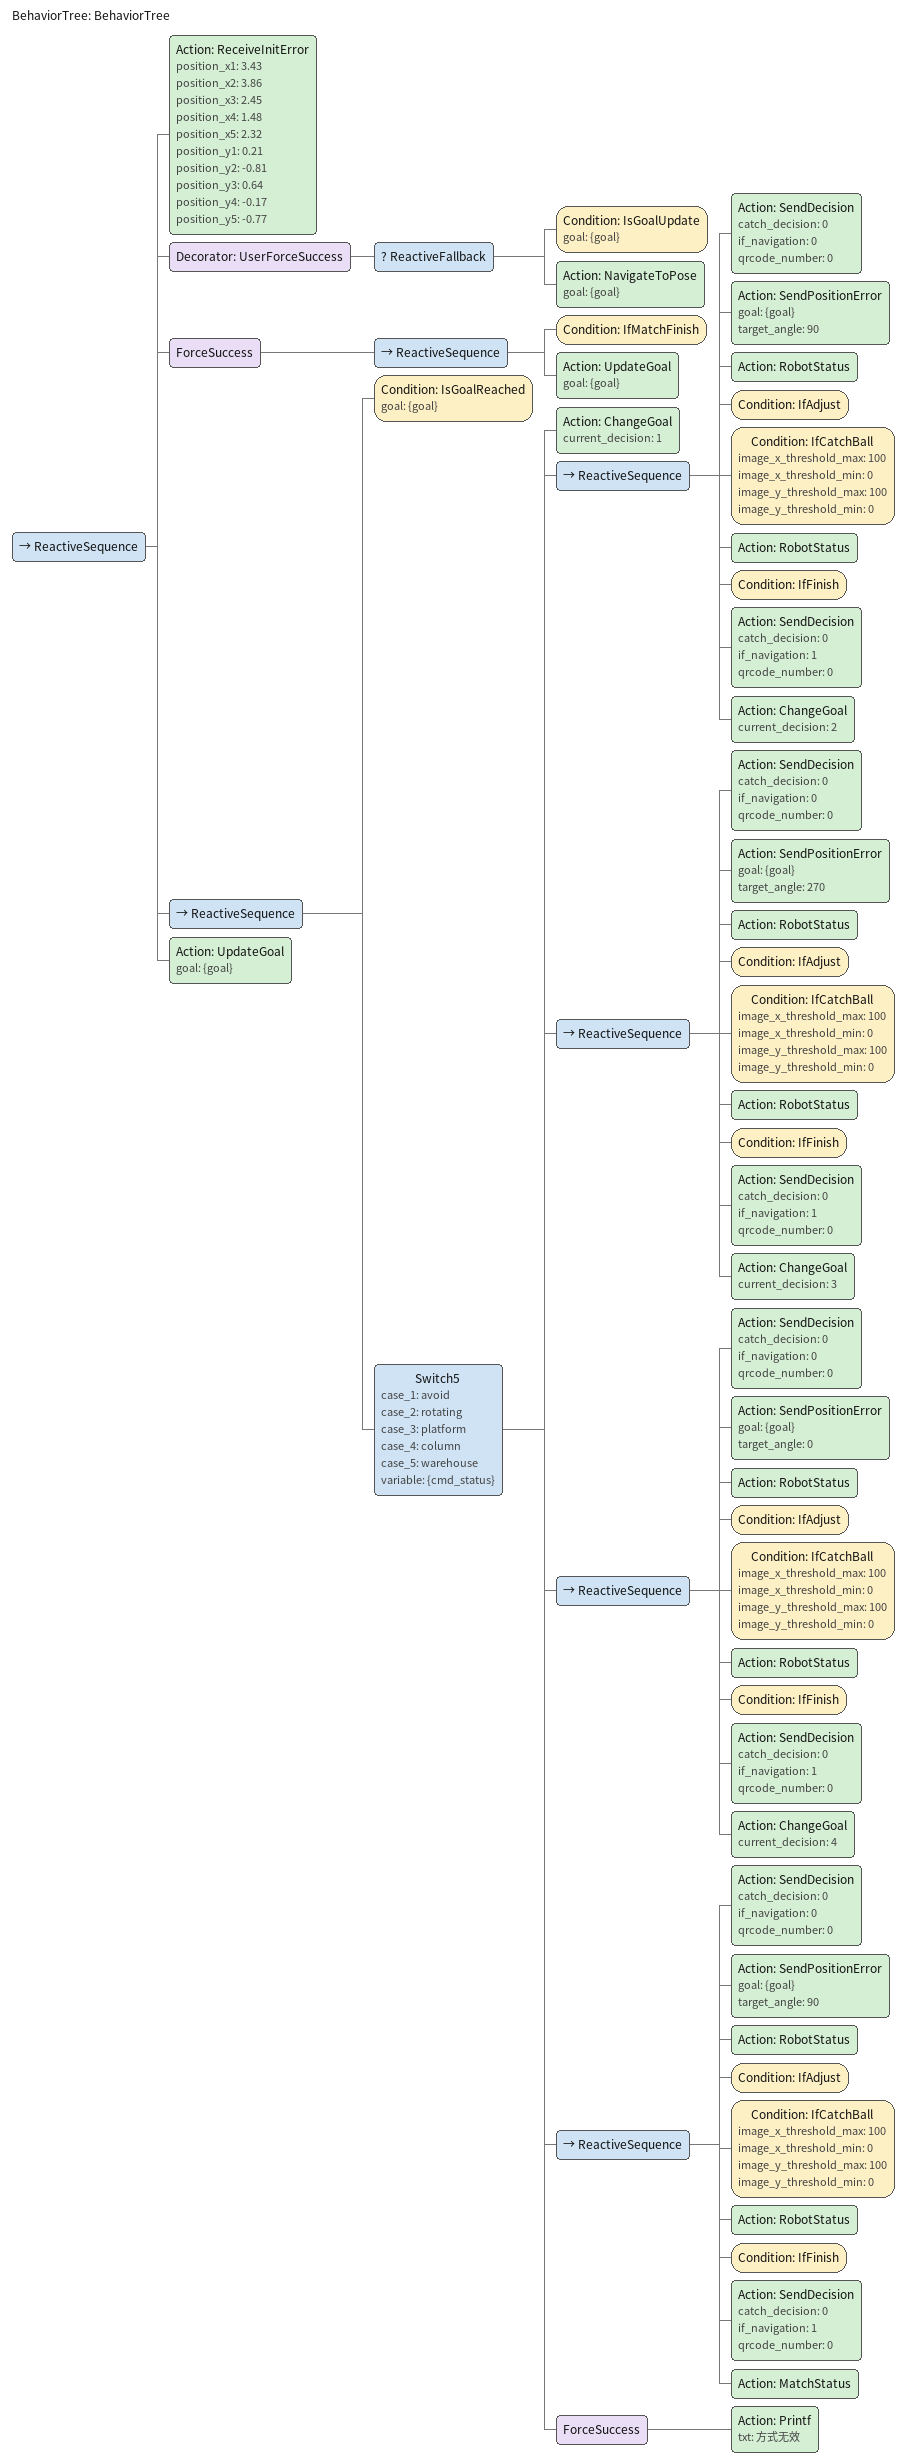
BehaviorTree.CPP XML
<?xml version="1.0"?>
<root main_tree_to_execute="BehaviorTree">
    <BehaviorTree ID="BehaviorTree">
        <ReactiveSequence>
            <Action ID="ReceiveInitError" position_x1="3.43" position_x2="3.86" position_x3="2.45" position_x4="1.48" position_x5="2.32" position_y1="0.21" position_y2="-0.81" position_y3="0.64" position_y4="-0.17" position_y5="-0.77"/>
            <Decorator ID="UserForceSuccess">
                <ReactiveFallback>
                    <Condition ID="IsGoalUpdate" goal="{goal}"/>
                    <Action ID="NavigateToPose" goal="{goal}"/>
                </ReactiveFallback>
            </Decorator>
            <ForceSuccess>
                <ReactiveSequence>
                    <Condition ID="IfMatchFinish"/>
                    <Action ID="UpdateGoal" goal="{goal}"/>
                </ReactiveSequence>
            </ForceSuccess>
            <ReactiveSequence>
                <Condition ID="IsGoalReached" goal="{goal}"/>
                <Switch5 case_1="avoid" case_2="rotating" case_3="platform" case_4="column" case_5="warehouse" variable="{cmd_status}">
                    <Action ID="ChangeGoal" current_decision="1"/>
                    <ReactiveSequence>
                        <Action ID="SendDecision" catch_decision="0" if_navigation="0" qrcode_number="0"/>
                        <Action ID="SendPositionError" goal="{goal}" target_angle="90"/>
                        <Action ID="RobotStatus"/>
                        <Condition ID="IfAdjust"/>
                        <Condition ID="IfCatchBall" image_x_threshold_max="100" image_x_threshold_min="0" image_y_threshold_max="100" image_y_threshold_min="0"/>
                        <Action ID="RobotStatus"/>
                        <Condition ID="IfFinish"/>
                        <Action ID="SendDecision" catch_decision="0" if_navigation="1" qrcode_number="0"/>
                        <Action ID="ChangeGoal" current_decision="2"/>
                    </ReactiveSequence>
                    <ReactiveSequence>
                        <Action ID="SendDecision" catch_decision="0" if_navigation="0" qrcode_number="0"/>
                        <Action ID="SendPositionError" goal="{goal}" target_angle="270"/>
                        <Action ID="RobotStatus"/>
                        <Condition ID="IfAdjust"/>
                        <Condition ID="IfCatchBall" image_x_threshold_max="100" image_x_threshold_min="0" image_y_threshold_max="100" image_y_threshold_min="0"/>
                        <Action ID="RobotStatus"/>
                        <Condition ID="IfFinish"/>
                        <Action ID="SendDecision" catch_decision="0" if_navigation="1" qrcode_number="0"/>
                        <Action ID="ChangeGoal" current_decision="3"/>
                    </ReactiveSequence>
                    <ReactiveSequence>
                        <Action ID="SendDecision" catch_decision="0" if_navigation="0" qrcode_number="0"/>
                        <Action ID="SendPositionError" goal="{goal}" target_angle="0"/>
                        <Action ID="RobotStatus"/>
                        <Condition ID="IfAdjust"/>
                        <Condition ID="IfCatchBall" image_x_threshold_max="100" image_x_threshold_min="0" image_y_threshold_max="100" image_y_threshold_min="0"/>
                        <Action ID="RobotStatus"/>
                        <Condition ID="IfFinish"/>
                        <Action ID="SendDecision" catch_decision="0" if_navigation="1" qrcode_number="0"/>
                        <Action ID="ChangeGoal" current_decision="4"/>
                    </ReactiveSequence>
                    <ReactiveSequence>
                        <Action ID="SendDecision" catch_decision="0" if_navigation="0" qrcode_number="0"/>
                        <Action ID="SendPositionError" goal="{goal}" target_angle="90"/>
                        <Action ID="RobotStatus"/>
                        <Condition ID="IfAdjust"/>
                        <Condition ID="IfCatchBall" image_x_threshold_max="100" image_x_threshold_min="0" image_y_threshold_max="100" image_y_threshold_min="0"/>
                        <Action ID="RobotStatus"/>
                        <Condition ID="IfFinish"/>
                        <Action ID="SendDecision" catch_decision="0" if_navigation="1" qrcode_number="0"/>
                        <Action ID="MatchStatus"/>
                    </ReactiveSequence>
                    <ForceSuccess>
                        <Action ID="Printf" txt="方式无效"/>
                    </ForceSuccess>
                </Switch5>
            </ReactiveSequence>
            <Action ID="UpdateGoal" goal="{goal}"/>
        </ReactiveSequence>
    </BehaviorTree>
</root>
